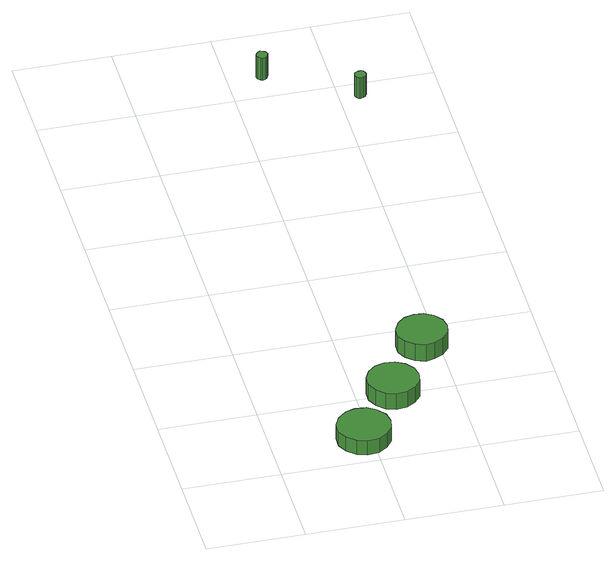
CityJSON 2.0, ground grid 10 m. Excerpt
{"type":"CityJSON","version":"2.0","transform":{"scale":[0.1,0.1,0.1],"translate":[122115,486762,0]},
"CityObjects":{
"tree1":{"type":"SolitaryVegetationObject","attributes":{"function":"something"},"geometry":[{"type":"MultiSurface","lod":"1","boundaries":[[[0,1,2,3,4,5,6,7,8,9,10,11,12,13,14]],[[15,16,17,18,19,20,21,22,23,24,25,26,27,28,29]],[[0,29,28,1]],[[1,28,27,2]],[[2,27,26,3]],[[3,26,25,4]],[[4,25,24,5]],[[5,24,23,6]],[[6,23,22,7]],[[7,22,21,8]],[[8,21,20,9]],[[9,20,19,10]],[[10,19,18,11]],[[11,18,17,12]],[[12,17,16,13]],[[13,16,15,14]],[[14,15,29,0]]]}]},
"tree2":{"type":"SolitaryVegetationObject","attributes":{"function":"something"},"geometry":[{"type":"MultiSurface","lod":"1","boundaries":[[[30,31,32,33,34,35,36,37,38,39,40,41,42,43,44]],[[45,46,47,48,49,50,51,52,53,54,55,56,57,58,59]],[[30,59,58,31]],[[31,58,57,32]],[[32,57,56,33]],[[33,56,55,34]],[[34,55,54,35]],[[35,54,53,36]],[[36,53,52,37]],[[37,52,51,38]],[[38,51,50,39]],[[39,50,49,40]],[[40,49,48,41]],[[41,48,47,42]],[[42,47,46,43]],[[43,46,45,44]],[[44,45,59,30]]]}]},
"tree3":{"type":"SolitaryVegetationObject","attributes":{"function":"something"}},
"tree4":{"type":"SolitaryVegetationObject","attributes":{"function":"something"}},
"tree5":{"type":"SolitaryVegetationObject","attributes":{"function":"something"}},
"tree6":{"type":"SolitaryVegetationObject","attributes":{"function":"something"},"geometry":[{"type":"MultiSurface","lod":"1","boundaries":[[[60,61,62,63,64,65,66,67,68,69,70,71,72,73,74]],[[75,76,77,78,79,80,81,82,83,84,85,86,87,88,89]],[[60,89,88,61]],[[61,88,87,62]],[[62,87,86,63]],[[63,86,85,64]],[[64,85,84,65]],[[65,84,83,66]],[[66,83,82,67]],[[67,82,81,68]],[[68,81,80,69]],[[69,80,79,70]],[[70,79,78,71]],[[71,78,77,72]],[[72,77,76,73]],[[73,76,75,74]],[[74,75,89,60]]]}]},
"tree7":{"type":"SolitaryVegetationObject","attributes":{"function":"something"}},
"tree8":{"type":"SolitaryVegetationObject","attributes":{"function":"something"}},
"tree9":{"type":"SolitaryVegetationObject","attributes":{"function":"something"}},
"tree10":{"type":"SolitaryVegetationObject","attributes":{"function":"something"},"geometry":[{"type":"MultiSurface","lod":"1","boundaries":[[[90,91,92,93,94,95,96,97,98,99,100,101,102,103,104]],[[105,106,107,108,109,110,111,112,113,114,115,116,117,118,119]],[[90,119,118,91]],[[91,118,117,92]],[[92,117,116,93]],[[93,116,115,94]],[[94,115,114,95]],[[95,114,113,96]],[[96,113,112,97]],[[97,112,111,98]],[[98,111,110,99]],[[99,110,109,100]],[[100,109,108,101]],[[101,108,107,102]],[[102,107,106,103]],[[103,106,105,104]],[[104,105,119,90]]]}]},
"tree11":{"type":"SolitaryVegetationObject","attributes":{"function":"something"}},
"tree12":{"type":"SolitaryVegetationObject","attributes":{"function":"something"},"geometry":[{"type":"MultiSurface","lod":"1","boundaries":[[[120,121,122,123,124,125,126,127,128,129,130,131,132,133,134]],[[135,136,137,138,139,140,141,142,143,144,145,146,147,148,149]],[[120,149,148,121]],[[121,148,147,122]],[[122,147,146,123]],[[123,146,145,124]],[[124,145,144,125]],[[125,144,143,126]],[[126,143,142,127]],[[127,142,141,128]],[[128,141,140,129]],[[129,140,139,130]],[[130,139,138,131]],[[131,138,137,132]],[[132,137,136,133]],[[133,136,135,134]],[[134,135,149,120]]]}]}
},
"vertices":[
[119,37,19],[117,48,19],[110,57,19],[101,63,19],[89,64,19],[79,61,19],[70,53,19],[65,43,19],[65,31,19],[70,21,19],[79,13,19],[89,10,19],[101,11,19],[110,17,19],[117,26,19],[117,26,2],[110,17,2],[101,11,2],[89,10,2],[79,13,2],[70,21,2],[65,31,2],[65,43,2],[70,53,2],[79,61,2],[89,64,2],[101,63,2],[110,57,2],[117,48,2],[119,37,2],
[163,101,21],[161,112,21],[154,121,21],[145,126,21],[134,127,21],[124,124,21],[116,117,21],[111,107,21],[111,96,21],[116,86,21],[124,78,21],[134,75,21],[145,76,21],[154,82,21],[161,90,21],[161,90,2],[154,82,2],[145,76,2],[134,75,2],[124,78,2],[116,86,2],[111,96,2],[111,107,2],[116,117,2],[124,124,2],[134,127,2],[145,126,2],[154,121,2],[161,112,2],[163,101,2],
[208,169,23],[206,179,23],[199,188,23],[190,193,23],[180,194,23],[170,191,23],[162,184,23],[157,174,23],[157,163,23],[162,154,23],[170,147,23],[180,143,23],[190,145,23],[199,150,23],[206,158,23],[206,158,3],[199,150,3],[190,145,3],[180,143,3],[170,147,3],[162,154,3],[157,163,3],[157,174,3],[162,184,3],[170,191,3],[180,194,3],[190,193,3],[199,188,3],[206,179,3],[208,169,3],
[141,633,28],[140,635,28],[139,637,28],[137,638,28],[134,639,28],[132,638,28],[130,636,28],[129,634,28],[129,632,28],[130,630,28],[132,628,28],[134,627,28],[137,628,28],[139,629,28],[140,631,28],[140,631,1],[139,629,1],[137,628,1],[134,627,1],[132,628,1],[130,630,1],[129,632,1],[129,634,1],[130,636,1],[132,638,1],[134,639,1],[137,638,1],[139,637,1],[140,635,1],[141,633,1],
[227,580,27],[226,583,27],[225,585,27],[223,586,27],[220,586,27],[218,585,27],[216,584,27],[215,581,27],[215,579,27],[216,577,27],[218,575,27],[220,574,27],[223,575,27],[225,576,27],[226,578,27],[226,578,2],[225,576,2],[223,575,2],[220,574,2],[218,575,2],[216,577,2],[215,579,2],[215,581,2],[216,584,2],[218,585,2],[220,586,2],[223,586,2],[225,585,2],[226,583,2],[227,580,2]
]}
